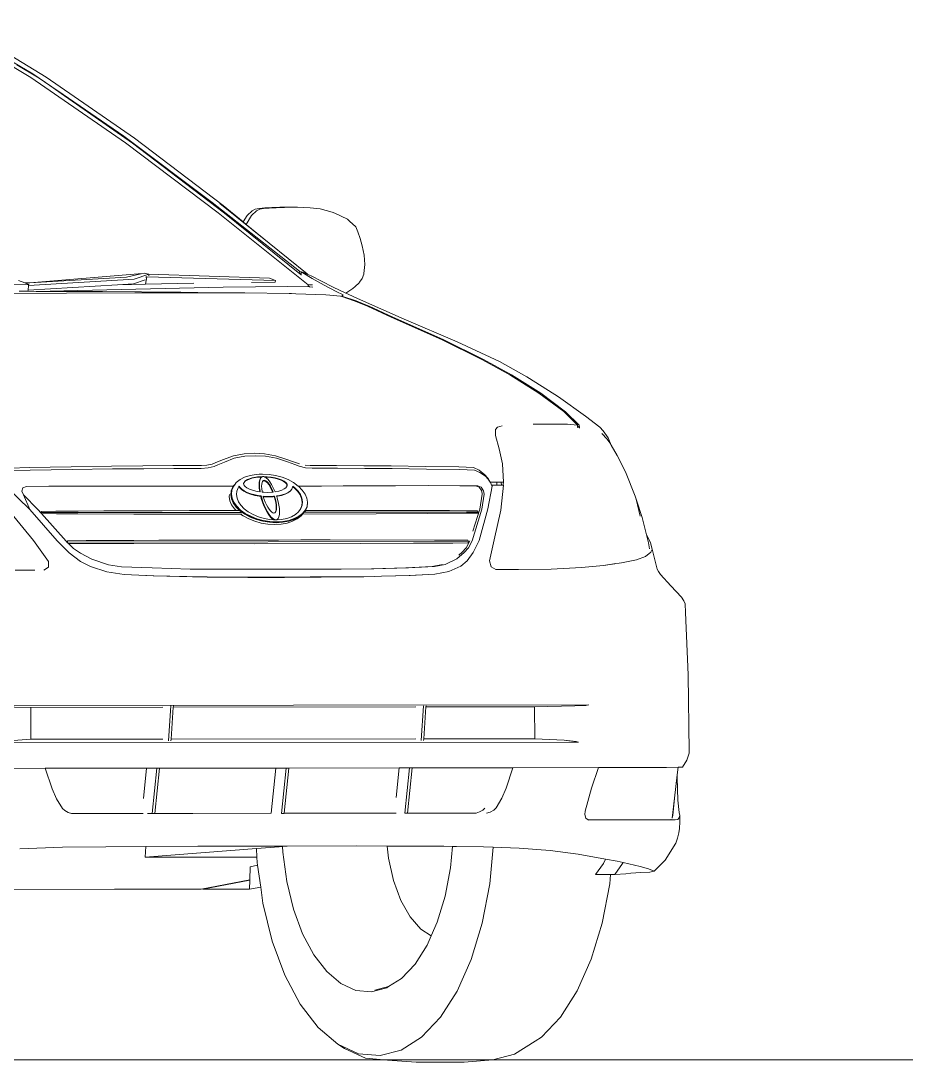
# Model space of a CAD drawing. Header units: inches. Extents: x 1944 to 3775, y -462 to 1299.
# Drawn here: x 3206.5 to 3254.2, y 1211.9 to 1268 of the extents above; entities that cross this region are included whole.
import ezdxf

# ---------------------------------------------------------------- set-up
doc = ezdxf.new("R2010")
doc.units = ezdxf.units.IN
doc.header["$MEASUREMENT"] = 0
doc.layers.add('CAR', color=173, linetype='Continuous', lineweight=13)

# ---------------------------------------------------------------- blocks, each defined once
blk = doc.blocks.new('A$C40BF4DA2')
at = {"layer": 'CAR'}
for p, q in [((75.368, 55.925), (80.466, 52.88)), ((81.294, 52.889), (76.531, 55.78)), ((79.179, 53.894), (80.583, 53.069)), ((80.914, 52.84), (79.713, 53.558)), ((80.466, 52.88), (85.557, 49.367)), ((80.583, 53.069), (81.602, 52.371)), ((81.483, 52.445), (80.914, 52.84)), ((86.043, 49.609), (81.294, 52.889)), ((82.094, 52.02), (81.483, 52.445)), ((81.602, 52.371), (81.923, 52.151)), ((81.923, 52.151), (85.467, 49.722)), ((85.949, 49.337), (82.094, 52.02)), ((85.467, 49.722), (90.237, 46.145)), ((85.557, 49.367), (90.557, 45.588)), ((90.888, 45.566), (85.949, 49.337)), ((90.822, 45.983), (86.043, 49.609)), ((90.237, 46.145), (94.935, 42.449)), ((93.299, 43.956), (90.642, 46.096)), ((91.901, 45.1), (90.822, 45.983)), ((90.557, 45.588), (95.408, 41.724)), ((94.954, 42.313), (90.888, 45.566)), ((92.111, 45.442), (91.901, 45.1)), ((92.357, 45.441), (92.066, 44.965)), ((92.38, 45.703), (92.111, 45.442)), ((92.621, 45.698), (92.357, 45.441)), ((92.546, 45.787), (92.38, 45.703)), ((92.757, 45.823), (92.546, 45.787)), ((92.798, 45.786), (92.621, 45.698)), ((93.067, 45.852), (92.757, 45.823)), ((93, 45.827), (92.798, 45.786)), ((93.305, 45.848), (93, 45.827)), ((93.448, 45.869), (93.067, 45.852)), ((93.686, 45.868), (93.305, 45.848)), ((93.879, 45.898), (93.448, 45.869)), ((94.118, 45.882), (93.686, 45.868)), ((94.584, 45.891), (93.879, 45.898)), ((94.832, 45.889), (94.118, 45.882)), ((94.588, 45.891), (94.584, 45.891)), ((94.832, 45.889), (94.588, 45.891)), ((95.51, 45.866), (94.832, 45.889)), ((96.053, 45.803), (95.51, 45.866)), ((96.692, 45.625), (96.053, 45.803)), ((96.83, 45.566), (96.692, 45.625)), ((97.518, 45.247), (96.83, 45.566)), ((92.066, 44.965), (91.901, 45.1)), ((93.299, 43.956), (92.066, 44.965)), ((97.573, 45.2), (97.518, 45.247)), ((97.631, 45.145), (97.518, 45.247)), ((97.631, 45.145), (97.573, 45.2)), ((97.966, 44.842), (97.631, 45.145)), ((98.08, 44.566), (97.966, 44.842)), ((98.2, 44.217), (98.08, 44.566)), ((95.351, 42.302), (93.299, 43.956)), ((98.312, 43.814), (98.2, 44.217)), ((98.409, 43.316), (98.312, 43.814)), ((98.448, 42.811), (98.409, 43.316)), ((98.406, 42.328), (98.448, 42.811)), ((86.243, 42.311), (80.406, 41.831)), ((80.406, 41.831), (85.627, 42.131)), ((85.627, 42.131), (86.312, 42.286)), ((86.829, 42.289), (86.029, 42.027)), ((86.312, 42.286), (86.243, 42.311)), ((86.399, 42.305), (86.243, 42.311)), ((86.312, 42.286), (86.399, 42.305)), ((86.399, 42.305), (86.565, 42.343)), ((86.565, 42.343), (86.82, 42.291)), ((86.644, 42.136), (86.711, 42.141)), ((86.711, 42.141), (86.645, 41.756)), ((86.711, 42.141), (86.676, 42.154)), ((86.711, 42.141), (93.642, 41.946)), ((86.829, 42.289), (86.812, 42.191)), ((93.313, 42.065), (86.82, 42.291)), ((86.82, 42.291), (86.829, 42.289)), ((93.642, 41.946), (93.313, 42.065)), ((94.935, 42.449), (95.028, 42.416)), ((94.935, 42.449), (94.954, 42.313)), ((94.954, 42.313), (94.955, 42.308)), ((95.028, 42.254), (94.962, 42.307)), ((95.028, 42.42), (95.609, 42.058)), ((95.097, 42.392), (95.028, 42.42)), ((95.028, 42.42), (95.028, 42.416)), ((95.028, 42.416), (95.028, 42.254)), ((95.028, 42.254), (95.028, 42.231)), ((95.097, 42.392), (95.351, 42.302)), ((95.385, 42.27), (95.097, 42.392)), ((95.351, 42.302), (95.385, 42.27)), ((95.561, 42.196), (95.385, 42.27)), ((95.561, 42.196), (96.123, 41.905)), ((95.609, 42.058), (96.258, 41.694)), ((98.161, 41.854), (98.311, 42.058)), ((98.311, 42.058), (98.394, 42.285)), ((98.406, 42.328), (98.394, 42.285)), ((80.356, 41.73), (71.992, 41.656)), ((79.808, 41.955), (80.146, 41.816)), ((80.146, 41.816), (80.406, 41.831)), ((80.146, 41.816), (80.356, 41.73)), ((80.314, 41.423), (85.141, 41.724)), ((80.349, 41.673), (80.314, 41.423)), ((86.029, 42.027), (80.349, 41.673)), ((80.356, 41.73), (80.349, 41.673)), ((83.005, 41.406), (90.815, 41.586)), ((85.141, 41.724), (85.988, 41.776)), ((85.141, 41.724), (86.645, 41.756)), ((85.988, 41.776), (86.62, 41.983)), ((86.645, 41.756), (89.244, 41.796)), ((92.564, 41.612), (90.815, 41.586)), ((92.357, 41.844), (93.626, 41.864)), ((94.285, 41.621), (92.564, 41.612)), ((93.642, 41.946), (93.626, 41.864)), ((95.477, 41.604), (94.285, 41.621)), ((95.408, 41.724), (95.641, 41.71)), ((95.408, 41.627), (95.408, 41.724)), ((95.477, 41.604), (95.408, 41.659)), ((95.649, 41.591), (95.477, 41.604)), ((96.123, 41.905), (96.746, 41.584)), ((96.258, 41.694), (96.909, 41.361)), ((96.746, 41.584), (97.426, 41.267)), ((97.426, 41.267), (97.812, 41.525)), ((97.812, 41.525), (97.935, 41.632)), ((97.935, 41.632), (98.141, 41.829)), ((98.141, 41.829), (98.161, 41.854)), ((76.527, 41.248), (86.071, 41.281)), ((79.836, 41.368), (80.306, 41.366)), ((80.314, 41.423), (80.306, 41.366)), ((80.306, 41.366), (80.751, 41.365)), ((83.005, 41.406), (80.751, 41.365)), ((80.751, 41.365), (84.33, 41.352)), ((84.33, 41.352), (88.547, 41.315)), ((89.18, 41.286), (86.071, 41.281)), ((88.547, 41.315), (90.384, 41.282)), ((90.384, 41.282), (89.18, 41.286)), ((91.983, 41.276), (90.384, 41.282)), ((91.983, 41.276), (94.38, 41.244)), ((94.503, 41.241), (94.38, 41.244)), ((94.745, 41.235), (94.503, 41.241)), ((94.745, 41.235), (96.347, 41.177)), ((96.571, 41.158), (96.347, 41.177)), ((97.141, 41.11), (96.571, 41.158)), ((96.909, 41.361), (97.282, 41.172)), ((97.222, 41.082), (97.141, 41.11)), ((97.282, 41.172), (97.222, 41.11)), ((97.222, 41.11), (97.978, 40.858)), ((97.222, 41.11), (97.222, 41.082)), ((97.881, 40.858), (97.222, 41.082)), ((97.426, 41.267), (97.548, 41.21)), ((97.548, 41.21), (98.064, 40.971)), ((98.064, 40.971), (100.577, 39.859)), ((98.231, 40.714), (97.881, 40.858)), ((97.978, 40.858), (98.329, 40.714)), ((98.593, 40.558), (98.231, 40.714)), ((98.329, 40.714), (98.69, 40.559)), ((99.862, 39.978), (98.593, 40.558)), ((98.69, 40.559), (99.952, 39.978)), ((102.574, 38.765), (99.862, 39.978)), ((99.952, 39.978), (102.667, 38.765)), ((100.577, 39.859), (103.43, 38.639)), ((104.748, 37.7), (102.574, 38.765)), ((102.667, 38.765), (104.846, 37.701)), ((103.43, 38.639), (105.706, 37.584)), ((106.253, 36.863), (104.748, 37.7)), ((104.846, 37.701), (106.35, 36.864)), ((105.706, 37.584), (107.168, 36.767)), ((107.821, 35.89), (106.253, 36.863)), ((106.35, 36.864), (107.922, 35.891)), ((107.168, 36.767), (108.682, 35.819)), ((109.163, 34.89), (107.821, 35.89)), ((107.922, 35.891), (109.26, 34.871)), ((108.886, 35.685), (108.682, 35.819)), ((110.337, 34.649), (108.886, 35.685)), ((109.904, 34.155), (109.163, 34.89)), ((109.26, 34.871), (110.002, 34.155)), ((107.513, 34.212), (109.369, 34.217)), ((109.369, 34.217), (109.904, 34.155)), ((111.109, 34.055), (110.337, 34.649)), ((105.483, 33.929), (105.588, 34.052)), ((105.486, 33.818), (105.483, 33.929)), ((105.49, 33.61), (105.486, 33.818)), ((105.588, 34.052), (105.844, 34.128)), ((109.913, 34.073), (109.904, 34.155)), ((109.952, 34.068), (109.913, 34.073)), ((109.919, 34.009), (109.913, 34.073)), ((109.965, 34.052), (109.97, 34.066)), ((109.97, 34.066), (110.002, 34.155)), ((110.008, 34.062), (109.97, 34.066)), ((110.002, 34.155), (110.008, 34.062)), ((110.008, 34.062), (110.012, 33.994)), ((111.109, 34.055), (111.281, 33.857)), ((111.223, 33.718), (111.496, 33.403)), ((111.281, 33.857), (111.55, 33.488)), ((105.688, 32.881), (105.49, 33.61)), ((111.638, 33.209), (111.496, 33.403)), ((111.55, 33.488), (111.715, 33.078)), ((111.715, 33.078), (111.638, 33.209)), ((112.039, 32.525), (111.715, 33.078)), ((91.381, 32.511), (91.952, 32.621)), ((92.506, 32.654), (91.952, 32.621)), ((92.546, 32.516), (91.994, 32.485)), ((92.506, 32.654), (93.055, 32.622)), ((93.097, 32.486), (92.546, 32.516)), ((93.055, 32.622), (93.641, 32.514)), ((93.641, 32.514), (94.253, 32.31)), ((105.858, 32.086), (105.688, 32.881)), ((112.039, 32.525), (112.487, 31.644)), ((82.64, 31.915), (84.81, 31.953)), ((84.81, 31.953), (86.503, 31.966)), ((86.503, 31.966), (88.114, 31.987)), ((89.651, 31.989), (88.114, 31.987)), ((89.651, 31.989), (89.939, 32.007)), ((89.939, 32.007), (90.226, 32.066)), ((90.226, 32.066), (90.515, 32.19)), ((90.543, 32.032), (90.33, 31.945)), ((90.515, 32.19), (90.835, 32.306)), ((90.89, 32.177), (90.543, 32.032)), ((90.835, 32.306), (91.381, 32.511)), ((91.419, 32.382), (90.89, 32.177)), ((91.994, 32.485), (91.419, 32.382)), ((93.691, 32.385), (93.097, 32.486)), ((94.285, 32.181), (93.691, 32.385)), ((94.253, 32.31), (94.611, 32.194)), ((94.675, 32.037), (94.285, 32.181)), ((94.611, 32.194), (94.939, 32.072)), ((94.916, 31.951), (94.675, 32.037)), ((95.249, 31.871), (94.916, 31.951)), ((95.245, 32.013), (95.501, 31.996)), ((95.501, 31.996), (96.932, 31.998)), ((96.932, 31.998), (98.4, 31.98)), ((98.4, 31.98), (99.879, 31.971)), ((99.879, 31.971), (101.716, 31.938)), ((105.912, 31.1), (105.858, 32.086)), ((79.354, 31.851), (80.384, 31.886)), ((80.432, 31.747), (79.4, 31.716)), ((80.384, 31.886), (82.64, 31.915)), ((82.689, 31.772), (80.432, 31.747)), ((84.861, 31.804), (82.689, 31.772)), ((86.555, 31.816), (84.861, 31.804)), ((88.167, 31.834), (86.555, 31.816)), ((89.631, 31.836), (88.167, 31.834)), ((90.02, 31.865), (89.631, 31.836)), ((90.33, 31.945), (90.02, 31.865)), ((92.271, 31.451), (91.98, 31.357)), ((92.593, 31.509), (92.271, 31.451)), ((92.765, 31.519), (92.593, 31.509)), ((92.943, 31.394), (92.672, 31.377)), ((92.765, 31.519), (92.937, 31.529)), ((92.943, 31.394), (92.907, 31.377)), ((92.937, 31.529), (93.293, 31.51)), ((92.943, 31.394), (92.976, 31.396)), ((93.009, 31.395), (92.976, 31.396)), ((93.009, 31.395), (93.057, 31.378)), ((93.009, 31.395), (93.196, 31.389)), ((93.649, 31.453), (93.293, 31.51)), ((93.995, 31.36), (93.649, 31.453)), ((95.621, 31.843), (95.249, 31.871)), ((96.985, 31.845), (95.621, 31.843)), ((98.452, 31.83), (96.985, 31.845)), ((99.93, 31.822), (98.452, 31.83)), ((101.766, 31.795), (99.93, 31.822)), ((101.716, 31.938), (103.515, 31.914)), ((103.563, 31.774), (101.766, 31.795)), ((103.515, 31.914), (104.304, 31.881)), ((104.351, 31.746), (103.563, 31.774)), ((104.304, 31.881), (104.605, 31.734)), ((104.644, 31.619), (104.351, 31.746)), ((104.605, 31.734), (104.92, 31.496)), ((104.948, 31.414), (104.644, 31.619)), ((104.92, 31.496), (105.082, 31.308)), ((105.101, 31.253), (104.948, 31.414)), ((112.487, 31.644), (113.015, 30.342)), ((80.415, 29.623), (79.095, 30.898)), ((79.158, 30.845), (80.415, 29.623)), ((80.028, 30.791), (80.229, 30.86)), ((80.229, 30.86), (81.435, 30.877)), ((83.46, 30.883), (81.435, 30.877)), ((85.496, 30.883), (83.46, 30.883)), ((85.496, 30.883), (90.018, 30.874)), ((90.018, 30.874), (90.479, 30.875)), ((90.479, 30.875), (90.983, 30.877)), ((90.983, 30.877), (91.085, 30.877)), ((91.085, 30.877), (91.356, 30.88)), ((91.262, 30.634), (91.353, 30.838)), ((91.367, 30.844), (91.278, 30.643)), ((91.387, 30.866), (91.297, 30.664)), ((91.416, 30.915), (91.353, 30.838)), ((91.356, 30.88), (91.36, 30.883)), ((91.381, 30.88), (91.356, 30.88)), ((91.36, 30.883), (91.454, 30.971)), ((91.383, 30.883), (91.36, 30.883)), ((91.416, 30.915), (91.367, 30.844)), ((91.383, 30.883), (91.381, 30.88)), ((91.383, 30.881), (91.381, 30.88)), ((91.416, 30.923), (91.383, 30.883)), ((91.463, 30.98), (91.387, 30.866)), ((91.416, 30.923), (91.441, 30.951)), ((91.441, 30.951), (91.416, 30.915)), ((91.454, 30.971), (91.441, 30.951)), ((91.454, 30.971), (91.463, 30.98)), ((91.463, 30.98), (91.523, 31.067)), ((91.523, 31.067), (91.527, 31.072)), ((91.73, 31.23), (91.527, 31.072)), ((91.627, 30.793), (91.67, 30.853)), ((91.67, 30.853), (91.688, 30.877)), ((91.67, 30.853), (91.722, 30.792)), ((91.688, 30.877), (91.741, 30.814)), ((91.98, 31.357), (91.73, 31.23)), ((91.946, 31.077), (91.926, 31.018)), ((91.926, 31.018), (91.93, 30.968)), ((91.93, 30.968), (91.955, 30.918)), ((91.984, 31.125), (91.946, 31.077)), ((91.955, 30.918), (92.01, 30.859)), ((91.984, 31.125), (92.116, 31.209)), ((91.999, 31.144), (91.984, 31.125)), ((91.999, 31.144), (92.135, 31.231)), ((92.01, 30.859), (92.103, 30.792)), ((92.369, 31.3), (92.116, 31.209)), ((92.389, 31.321), (92.135, 31.231)), ((92.653, 31.355), (92.369, 31.3)), ((92.672, 31.377), (92.389, 31.321)), ((92.901, 31.371), (92.653, 31.355)), ((92.757, 30.941), (92.766, 31.089)), ((92.766, 30.773), (92.757, 30.941)), ((92.766, 31.089), (92.791, 31.21)), ((92.777, 30.963), (92.785, 31.111)), ((92.785, 30.794), (92.777, 30.963)), ((92.785, 31.111), (92.81, 31.232)), ((92.791, 31.21), (92.832, 31.3)), ((92.81, 31.232), (92.851, 31.322)), ((92.832, 31.3), (92.851, 31.322)), ((92.851, 31.322), (92.901, 31.371)), ((92.9, 30.982), (92.894, 30.869)), ((92.894, 30.869), (92.9, 30.74)), ((92.919, 31.073), (92.9, 30.982)), ((92.901, 31.371), (92.907, 31.377)), ((92.947, 31.135), (92.919, 31.073)), ((92.97, 31.157), (92.947, 31.135)), ((92.95, 31.14), (92.947, 31.135)), ((92.99, 31.179), (92.95, 31.14)), ((93.017, 31.17), (92.97, 31.157)), ((93.036, 31.192), (92.99, 31.179)), ((93.071, 31.157), (93.017, 31.17)), ((93.09, 31.179), (93.036, 31.192)), ((93.057, 31.378), (93.068, 31.371)), ((93.068, 31.371), (93.177, 31.367)), ((93.068, 31.371), (93.145, 31.322)), ((93.134, 31.118), (93.071, 31.157)), ((93.153, 31.14), (93.09, 31.179)), ((93.203, 31.052), (93.134, 31.118)), ((93.145, 31.322), (93.239, 31.232)), ((93.223, 31.073), (93.153, 31.14)), ((93.394, 31.343), (93.177, 31.367)), ((93.413, 31.365), (93.196, 31.389)), ((93.276, 30.96), (93.203, 31.052)), ((93.295, 30.982), (93.223, 31.073)), ((93.239, 31.232), (93.335, 31.111)), ((93.348, 30.848), (93.276, 30.96)), ((93.367, 30.87), (93.295, 30.982)), ((93.335, 31.111), (93.43, 30.963)), ((93.417, 30.719), (93.348, 30.848)), ((93.437, 30.741), (93.367, 30.87)), ((93.601, 31.305), (93.394, 31.343)), ((93.62, 31.326), (93.413, 31.365)), ((93.43, 30.963), (93.521, 30.795)), ((93.601, 31.305), (93.789, 31.253)), ((93.62, 31.326), (93.808, 31.275)), ((93.789, 31.253), (93.951, 31.192)), ((93.808, 31.275), (93.97, 31.214)), ((93.951, 31.192), (94.081, 31.125)), ((93.97, 31.214), (94.1, 31.147)), ((94.32, 31.233), (93.995, 31.36)), ((94.081, 31.125), (94.174, 31.058)), ((94.1, 31.147), (94.193, 31.08)), ((94.174, 31.058), (94.229, 30.999)), ((94.193, 31.08), (94.248, 31.021)), ((94.199, 30.791), (94.238, 30.84)), ((94.204, 30.794), (94.257, 30.861)), ((94.254, 30.949), (94.229, 30.999)), ((94.238, 30.84), (94.258, 30.899)), ((94.273, 30.971), (94.248, 31.021)), ((94.258, 30.899), (94.254, 30.949)), ((94.257, 30.861), (94.277, 30.921)), ((94.277, 30.921), (94.273, 30.971)), ((94.614, 31.076), (94.32, 31.233)), ((94.561, 30.85), (94.552, 30.817)), ((94.568, 30.881), (94.561, 30.85)), ((94.561, 30.85), (94.659, 30.775)), ((94.568, 30.881), (94.679, 30.797)), ((94.859, 30.883), (94.614, 31.076)), ((94.859, 30.883), (94.915, 30.884)), ((94.876, 30.87), (94.859, 30.883)), ((95.083, 30.669), (94.876, 30.87)), ((95.05, 30.882), (94.915, 30.884)), ((95.05, 30.882), (95.109, 30.882)), ((95.109, 30.882), (95.152, 30.882)), ((95.152, 30.882), (95.701, 30.881)), ((95.701, 30.881), (96.019, 30.882)), ((96.121, 30.882), (96.019, 30.882)), ((97.287, 30.888), (96.121, 30.882)), ((100.104, 30.901), (97.287, 30.888)), ((101.86, 30.905), (100.104, 30.901)), ((103.563, 30.904), (101.86, 30.905)), ((103.563, 30.904), (103.581, 30.903)), ((104.431, 30.889), (103.581, 30.903)), ((103.581, 30.903), (103.664, 30.903)), ((103.664, 30.903), (104.532, 30.889)), ((104.564, 30.838), (104.431, 30.889)), ((104.532, 30.889), (104.712, 30.821)), ((104.564, 30.838), (104.566, 30.838)), ((105.069, 29.652), (105.303, 30.876)), ((105.082, 31.308), (105.206, 31.101)), ((105.204, 31.093), (105.101, 31.253)), ((105.204, 31.093), (105.206, 31.101)), ((105.215, 31.075), (105.204, 31.093)), ((105.206, 31.101), (105.29, 31.098)), ((105.294, 30.897), (105.215, 31.075)), ((105.56, 31.099), (105.29, 31.098)), ((105.3, 30.929), (105.294, 30.897)), ((105.303, 30.876), (105.294, 30.897)), ((105.569, 30.93), (105.3, 30.929)), ((105.569, 30.93), (105.56, 31.099)), ((105.56, 31.099), (105.798, 31.099)), ((105.808, 30.931), (105.569, 30.93)), ((105.773, 29.578), (105.922, 30.931)), ((105.798, 31.099), (105.891, 31.1)), ((105.798, 31.099), (105.808, 30.931)), ((105.922, 30.931), (105.808, 30.931)), ((105.891, 31.1), (105.912, 31.1)), ((105.912, 31.1), (105.898, 30.969)), ((79.983, 30.606), (80.028, 30.791)), ((80.07, 30.41), (79.983, 30.606)), ((80.846, 29.617), (80.07, 30.41)), ((80.415, 29.623), (80.07, 30.41)), ((91.162, 30.428), (91.148, 30.32)), ((91.148, 30.32), (91.182, 30.097)), ((91.262, 30.634), (91.234, 30.418)), ((91.234, 30.418), (91.269, 30.195)), ((91.25, 30.428), (91.278, 30.643)), ((91.284, 30.207), (91.25, 30.428)), ((91.269, 30.45), (91.297, 30.664)), ((91.303, 30.229), (91.269, 30.45)), ((91.557, 30.611), (91.539, 30.421)), ((91.571, 30.229), (91.539, 30.421)), ((91.627, 30.793), (91.557, 30.611)), ((91.811, 30.696), (91.722, 30.792)), ((91.83, 30.717), (91.741, 30.814)), ((91.938, 30.603), (91.811, 30.696)), ((91.957, 30.625), (91.83, 30.717)), ((92.103, 30.518), (91.938, 30.603)), ((92.122, 30.54), (91.957, 30.625)), ((92.103, 30.792), (92.233, 30.725)), ((92.299, 30.443), (92.103, 30.518)), ((92.319, 30.465), (92.122, 30.54)), ((92.233, 30.725), (92.395, 30.664)), ((92.522, 30.382), (92.299, 30.443)), ((92.542, 30.404), (92.319, 30.465)), ((92.395, 30.664), (92.583, 30.612)), ((92.764, 30.337), (92.522, 30.382)), ((92.783, 30.358), (92.542, 30.404)), ((92.583, 30.612), (92.792, 30.575)), ((92.846, 30.327), (92.764, 30.337)), ((92.789, 30.59), (92.766, 30.773)), ((92.865, 30.349), (92.783, 30.358)), ((92.808, 30.612), (92.785, 30.794)), ((92.792, 30.575), (92.789, 30.59)), ((92.792, 30.575), (92.817, 30.571)), ((92.817, 30.571), (92.808, 30.612)), ((92.846, 30.327), (92.865, 30.349)), ((92.877, 30.209), (92.846, 30.327)), ((92.897, 30.231), (92.865, 30.349)), ((92.9, 30.74), (92.918, 30.601)), ((92.918, 30.601), (92.927, 30.559)), ((92.927, 30.559), (93.007, 30.55)), ((93.036, 30.33), (92.979, 30.337)), ((92.979, 30.337), (92.986, 30.312)), ((93.017, 30.309), (92.986, 30.312)), ((92.986, 30.312), (93.034, 30.161)), ((93.007, 30.55), (93.227, 30.542)), ((93.272, 30.3), (93.017, 30.309)), ((93.291, 30.321), (93.036, 30.33)), ((93.227, 30.542), (93.442, 30.551)), ((93.522, 30.309), (93.272, 30.3)), ((93.541, 30.331), (93.291, 30.321)), ((93.481, 30.58), (93.417, 30.719)), ((93.5, 30.602), (93.437, 30.741)), ((93.442, 30.551), (93.49, 30.557)), ((93.49, 30.557), (93.481, 30.58)), ((93.49, 30.557), (93.517, 30.56)), ((93.517, 30.56), (93.5, 30.602)), ((93.521, 30.795), (93.604, 30.613)), ((93.576, 30.317), (93.522, 30.309)), ((93.595, 30.339), (93.541, 30.331)), ((93.576, 30.317), (93.595, 30.339)), ((93.576, 30.317), (93.624, 30.14)), ((93.595, 30.339), (93.643, 30.162)), ((93.604, 30.613), (93.62, 30.572)), ((93.62, 30.572), (93.829, 30.614)), ((93.778, 30.359), (93.701, 30.35)), ((93.701, 30.35), (93.707, 30.332)), ((93.758, 30.338), (93.707, 30.332)), ((93.707, 30.332), (93.739, 30.232)), ((93.973, 30.384), (93.758, 30.338)), ((93.992, 30.405), (93.778, 30.359)), ((93.829, 30.614), (93.986, 30.666)), ((94.16, 30.445), (93.973, 30.384)), ((93.986, 30.666), (94.113, 30.727)), ((94.179, 30.467), (93.992, 30.405)), ((94.113, 30.727), (94.199, 30.791)), ((94.313, 30.521), (94.16, 30.445)), ((94.332, 30.542), (94.179, 30.467)), ((94.199, 30.791), (94.204, 30.794)), ((94.427, 30.606), (94.313, 30.521)), ((94.447, 30.628), (94.332, 30.542)), ((94.427, 30.606), (94.447, 30.628)), ((94.52, 30.721), (94.447, 30.628)), ((94.552, 30.817), (94.52, 30.721)), ((94.836, 30.593), (94.659, 30.775)), ((94.855, 30.615), (94.679, 30.797)), ((94.965, 30.404), (94.836, 30.593)), ((94.984, 30.425), (94.855, 30.615)), ((95.046, 30.212), (94.965, 30.404)), ((95.065, 30.233), (94.984, 30.425)), ((95.237, 30.455), (95.083, 30.669)), ((95.332, 30.234), (95.237, 30.455)), ((104.738, 30.636), (104.609, 30.821)), ((104.637, 29.646), (104.777, 30.44)), ((104.712, 30.821), (104.841, 30.635)), ((104.767, 30.491), (104.738, 30.636)), ((104.882, 30.44), (104.748, 29.645)), ((104.769, 30.481), (104.767, 30.491)), ((104.777, 30.44), (104.769, 30.481)), ((104.841, 30.635), (104.882, 30.44)), ((113.055, 30.183), (113.015, 30.342)), ((91.182, 30.097), (91.278, 29.874)), ((91.269, 30.195), (91.365, 29.972)), ((91.434, 29.658), (91.278, 29.874)), ((91.38, 29.986), (91.284, 30.207)), ((91.399, 30.008), (91.303, 30.229)), ((91.52, 29.756), (91.365, 29.972)), ((91.38, 29.986), (91.533, 29.772)), ((91.399, 30.008), (91.552, 29.794)), ((91.729, 29.553), (91.52, 29.756)), ((91.533, 29.772), (91.741, 29.571)), ((91.552, 29.794), (91.76, 29.593)), ((91.651, 30.037), (91.571, 30.229)), ((91.651, 30.037), (91.78, 29.848)), ((91.78, 29.848), (91.957, 29.666)), ((92.939, 30.017), (92.877, 30.209)), ((92.959, 30.039), (92.897, 30.231)), ((93.013, 29.828), (92.939, 30.017)), ((93.032, 29.849), (92.959, 30.039)), ((93.096, 29.646), (93.013, 29.828)), ((93.115, 29.667), (93.032, 29.849)), ((93.034, 30.161), (93.09, 30.016)), ((93.09, 30.016), (93.154, 29.876)), ((93.154, 29.876), (93.223, 29.748)), ((93.223, 29.748), (93.295, 29.635)), ((93.653, 29.995), (93.624, 30.14)), ((93.672, 30.017), (93.643, 30.162)), ((93.671, 29.855), (93.653, 29.995)), ((93.677, 29.727), (93.671, 29.855)), ((93.671, 29.614), (93.677, 29.727)), ((93.69, 29.877), (93.672, 30.017)), ((93.696, 29.748), (93.69, 29.877)), ((93.69, 29.636), (93.696, 29.748)), ((93.739, 30.232), (93.79, 30.04)), ((93.79, 30.04), (93.827, 29.85)), ((93.827, 29.85), (93.851, 29.668)), ((94.99, 29.648), (95.06, 29.83)), ((95.009, 29.67), (95.079, 29.852)), ((95.078, 30.02), (95.046, 30.212)), ((95.06, 29.83), (95.078, 30.02)), ((95.097, 30.041), (95.065, 30.233)), ((95.079, 29.852), (95.097, 30.041)), ((95.249, 29.597), (95.338, 29.798)), ((95.342, 29.76), (95.259, 29.574)), ((95.332, 30.234), (95.367, 30.013)), ((95.338, 29.798), (95.366, 30.006)), ((95.342, 29.76), (95.37, 29.976)), ((95.366, 30.006), (95.367, 30.013)), ((95.366, 30.006), (95.37, 29.976)), ((113.055, 30.183), (113.381, 29.193)), ((113.055, 30.183), (113.279, 29.269)), ((79.298, 29.546), (80.616, 27.955)), ((81.88, 27.935), (80.415, 29.623)), ((81.017, 29.424), (80.846, 29.617)), ((81.818, 29.529), (81.014, 29.521)), ((81.014, 29.521), (81.022, 29.459)), ((81.022, 29.459), (81.017, 29.424)), ((81.04, 29.399), (81.017, 29.424)), ((81.022, 29.459), (81.854, 29.458)), ((82.363, 27.912), (81.04, 29.399)), ((81.841, 29.391), (81.04, 29.399)), ((81.818, 29.529), (81.841, 29.529)), ((81.841, 29.529), (82.926, 29.537)), ((81.841, 29.391), (82.994, 29.385)), ((81.854, 29.458), (91.819, 29.469)), ((82.926, 29.537), (83.007, 29.537)), ((86.011, 29.376), (82.994, 29.385)), ((84.392, 29.545), (83.007, 29.537)), ((84.392, 29.545), (84.426, 29.545)), ((85.969, 29.552), (84.426, 29.545)), ((85.969, 29.552), (86.011, 29.552)), ((86.011, 29.552), (86.043, 29.553)), ((86.011, 29.376), (91.759, 29.372)), ((87.48, 29.558), (86.043, 29.553)), ((87.533, 29.558), (87.48, 29.558)), ((87.533, 29.558), (89.007, 29.563)), ((89.064, 29.563), (89.007, 29.563)), ((89.064, 29.563), (90.482, 29.567)), ((90.542, 29.567), (90.482, 29.567)), ((90.542, 29.567), (91.524, 29.57)), ((91.524, 29.57), (91.434, 29.658)), ((91.524, 29.57), (91.668, 29.57)), ((91.729, 29.553), (91.987, 29.37)), ((91.741, 29.571), (91.995, 29.39)), ((91.759, 29.372), (91.9, 29.272)), ((91.759, 29.372), (91.824, 29.372)), ((91.76, 29.593), (92.014, 29.411)), ((92.197, 29.114), (91.9, 29.272)), ((91.957, 29.666), (92.177, 29.498)), ((92.284, 29.211), (91.987, 29.37)), ((91.995, 29.39), (92.29, 29.233)), ((92.014, 29.411), (92.309, 29.255)), ((92.177, 29.498), (92.435, 29.35)), ((92.612, 29.083), (92.284, 29.211)), ((92.29, 29.233), (92.614, 29.106)), ((92.309, 29.255), (92.634, 29.128)), ((92.435, 29.35), (92.722, 29.229)), ((92.722, 29.229), (93.028, 29.14)), ((93.186, 29.477), (93.096, 29.646)), ((93.206, 29.499), (93.115, 29.667)), ((93.281, 29.33), (93.186, 29.477)), ((93.301, 29.351), (93.206, 29.499)), ((93.378, 29.208), (93.281, 29.33)), ((93.295, 29.635), (93.368, 29.544)), ((93.397, 29.23), (93.301, 29.351)), ((93.368, 29.544), (93.437, 29.478)), ((93.471, 29.118), (93.378, 29.208)), ((93.491, 29.14), (93.397, 29.23)), ((93.437, 29.478), (93.5, 29.438)), ((93.5, 29.438), (93.554, 29.426)), ((93.554, 29.426), (93.601, 29.438)), ((93.601, 29.438), (93.624, 29.461)), ((93.624, 29.461), (93.652, 29.523)), ((93.624, 29.461), (93.64, 29.478)), ((93.64, 29.478), (93.671, 29.544)), ((93.652, 29.523), (93.671, 29.614)), ((93.671, 29.544), (93.69, 29.636)), ((93.826, 29.231), (93.785, 29.141)), ((93.851, 29.352), (93.826, 29.231)), ((93.851, 29.668), (93.859, 29.5)), ((93.859, 29.5), (93.851, 29.352)), ((94.247, 29.141), (94.501, 29.231)), ((94.501, 29.231), (94.716, 29.353)), ((94.629, 29.109), (94.879, 29.236)), ((94.898, 29.215), (94.645, 29.086)), ((94.648, 29.13), (94.899, 29.258)), ((94.716, 29.353), (94.878, 29.493)), ((94.811, 29.117), (95.016, 29.275)), ((94.878, 29.493), (94.99, 29.648)), ((94.878, 29.493), (94.887, 29.501)), ((95.082, 29.393), (94.879, 29.236)), ((94.887, 29.501), (95.009, 29.67)), ((95.102, 29.373), (94.898, 29.215)), ((95.101, 29.415), (94.899, 29.258)), ((95.016, 29.275), (95.102, 29.373)), ((95.082, 29.393), (95.101, 29.415)), ((95.101, 29.415), (95.249, 29.597)), ((95.102, 29.373), (95.104, 29.376)), ((95.104, 29.376), (95.183, 29.473)), ((99.068, 29.387), (95.104, 29.376)), ((95.183, 29.473), (95.252, 29.557)), ((103.961, 29.485), (95.183, 29.473)), ((95.259, 29.574), (95.252, 29.557)), ((96.257, 29.574), (95.259, 29.574)), ((96.257, 29.574), (101.828, 29.566)), ((101.828, 29.4), (99.068, 29.387)), ((101.828, 29.566), (102.936, 29.561)), ((101.828, 29.4), (103.924, 29.417)), ((102.936, 29.561), (102.961, 29.561)), ((102.961, 29.561), (103.006, 29.561)), ((103.924, 29.556), (103.006, 29.561)), ((103.924, 29.556), (104.511, 29.549)), ((103.924, 29.417), (104.511, 29.428)), ((103.961, 29.485), (104.549, 29.487)), ((104.748, 29.645), (104.23, 27.939)), ((104.265, 28.452), (104.636, 29.645)), ((104.549, 29.487), (104.511, 29.549)), ((104.511, 29.428), (104.549, 29.487)), ((105.069, 29.652), (104.601, 27.962)), ((104.636, 29.645), (104.637, 29.646)), ((105.418, 27.985), (105.773, 29.578)), ((113.612, 28.266), (113.381, 29.193)), ((92.197, 29.114), (92.525, 28.985)), ((92.525, 28.985), (92.874, 28.891)), ((92.961, 28.989), (92.612, 29.083)), ((92.614, 29.106), (92.96, 29.013)), ((92.634, 29.128), (92.979, 29.034)), ((93.234, 28.834), (92.874, 28.891)), ((92.96, 29.013), (93.316, 28.956)), ((93.32, 28.932), (92.961, 28.989)), ((92.979, 29.034), (93.335, 28.977)), ((93.028, 29.14), (93.344, 29.085)), ((93.234, 28.834), (93.592, 28.815)), ((93.316, 28.956), (93.672, 28.937)), ((93.679, 28.912), (93.32, 28.932)), ((93.335, 28.977), (93.691, 28.959)), ((93.344, 29.085), (93.544, 29.073)), ((93.544, 29.073), (93.471, 29.118)), ((93.579, 29.085), (93.491, 29.14)), ((93.544, 29.073), (93.628, 29.068)), ((93.628, 29.068), (93.579, 29.085)), ((93.94, 28.834), (93.592, 28.815)), ((93.628, 29.068), (93.659, 29.066)), ((93.699, 29.069), (93.659, 29.066)), ((94.016, 28.957), (93.672, 28.937)), ((94.026, 28.932), (93.679, 28.912)), ((94.035, 28.978), (93.691, 28.959)), ((93.729, 29.085), (93.699, 29.069)), ((93.716, 29.07), (93.699, 29.069)), ((93.765, 29.119), (93.716, 29.07)), ((93.964, 29.085), (93.716, 29.07)), ((93.785, 29.141), (93.729, 29.085)), ((93.765, 29.119), (93.785, 29.141)), ((94.265, 28.893), (93.94, 28.834)), ((93.964, 29.085), (94.247, 29.141)), ((94.016, 28.957), (94.338, 29.014)), ((94.352, 28.991), (94.026, 28.932)), ((94.035, 28.978), (94.357, 29.036)), ((94.265, 28.893), (94.559, 28.988)), ((94.629, 29.109), (94.338, 29.014)), ((94.645, 29.086), (94.352, 28.991)), ((94.648, 29.13), (94.357, 29.036)), ((94.811, 29.117), (94.559, 28.988)), ((104.265, 28.45), (104.265, 28.452)), ((113.612, 28.266), (113.832, 27.854)), ((113.722, 27.823), (113.612, 28.266)), ((80.616, 27.955), (81.425, 26.826)), ((82.534, 27.281), (81.88, 27.935)), ((82.443, 27.836), (82.363, 27.912)), ((82.436, 27.939), (83.449, 27.945)), ((82.436, 27.939), (82.448, 27.866)), ((82.448, 27.866), (82.443, 27.836)), ((82.486, 27.796), (82.443, 27.836)), ((104.028, 27.891), (82.448, 27.866)), ((82.486, 27.796), (83.465, 27.791)), ((82.77, 27.526), (82.486, 27.796)), ((83.144, 27.276), (82.77, 27.526)), ((83.449, 27.945), (83.475, 27.945)), ((86.019, 27.783), (83.465, 27.791)), ((83.475, 27.945), (83.628, 27.946)), ((83.628, 27.946), (84.649, 27.952)), ((84.649, 27.952), (84.687, 27.952)), ((84.687, 27.952), (84.71, 27.952)), ((85.973, 27.958), (84.71, 27.952)), ((86.019, 27.958), (85.973, 27.958)), ((86.019, 27.958), (87.363, 27.963)), ((92.496, 27.779), (86.019, 27.783)), ((87.417, 27.963), (87.363, 27.963)), ((87.417, 27.963), (89.147, 27.969)), ((89.209, 27.969), (89.147, 27.969)), ((89.209, 27.969), (90.863, 27.975)), ((90.933, 27.974), (90.863, 27.975)), ((90.933, 27.974), (92.419, 27.978)), ((92.496, 27.978), (92.419, 27.978)), ((92.496, 27.978), (93.722, 27.98)), ((98.21, 27.79), (92.496, 27.779)), ((93.803, 27.98), (93.722, 27.98)), ((93.803, 27.98), (95.007, 27.981)), ((95.007, 27.981), (95.091, 27.981)), ((95.091, 27.981), (96.51, 27.981)), ((96.51, 27.981), (96.594, 27.981)), ((96.594, 27.981), (102.195, 27.973)), ((98.21, 27.79), (101.067, 27.801)), ((101.067, 27.801), (102.195, 27.807)), ((102.195, 27.973), (103.183, 27.969)), ((102.195, 27.807), (103.183, 27.814)), ((103.991, 27.964), (103.183, 27.969)), ((103.183, 27.814), (103.991, 27.822)), ((103.692, 27.325), (103.904, 27.552)), ((104.032, 27.552), (103.808, 27.301)), ((103.904, 27.552), (104.105, 27.939)), ((104.028, 27.891), (103.991, 27.964)), ((103.991, 27.822), (104.028, 27.891)), ((104.23, 27.939), (104.032, 27.552)), ((104.601, 27.962), (104.293, 27.307)), ((105.165, 26.855), (105.418, 27.985)), ((113.785, 27.498), (113.722, 27.823)), ((113.832, 27.854), (113.916, 27.469)), ((114.196, 26.404), (113.832, 27.854)), ((113.916, 27.469), (113.851, 27.329)), ((83.146, 26.83), (82.534, 27.281)), ((83.759, 26.947), (83.144, 27.276)), ((84.648, 26.637), (83.759, 26.947)), ((103.407, 26.97), (102.773, 26.659)), ((103.808, 27.301), (103.407, 26.97)), ((103.518, 27.17), (103.692, 27.325)), ((104.293, 27.307), (103.956, 26.854)), ((113.084, 26.919), (112.28, 26.755)), ((113.56, 27.083), (113.084, 26.919)), ((113.851, 27.329), (113.56, 27.083)), ((80.677, 26.36), (79.614, 26.361)), ((81.425, 26.509), (81.163, 26.357)), ((81.364, 26.508), (81.425, 26.509)), ((81.425, 26.826), (81.425, 26.509)), ((83.676, 26.549), (83.146, 26.83)), ((84.554, 26.262), (83.676, 26.549)), ((85.355, 26.535), (84.648, 26.637)), ((86.992, 26.473), (85.355, 26.535)), ((89.043, 26.419), (86.992, 26.473)), ((89.043, 26.419), (90.758, 26.405)), ((90.758, 26.405), (90.783, 26.405)), ((90.92, 26.404), (90.783, 26.405)), ((90.92, 26.404), (92.457, 26.406)), ((92.457, 26.406), (92.594, 26.405)), ((92.594, 26.405), (93.941, 26.408)), ((93.941, 26.409), (93.939, 26.409)), ((93.941, 26.408), (94.078, 26.407)), ((94.078, 26.407), (95.414, 26.409)), ((95.414, 26.409), (95.551, 26.409)), ((95.551, 26.409), (97.042, 26.412)), ((97.042, 26.412), (98.809, 26.432)), ((97.179, 26.411), (97.042, 26.412)), ((98.945, 26.431), (97.179, 26.411)), ((98.809, 26.432), (100.66, 26.49)), ((100.796, 26.49), (98.945, 26.431)), ((100.66, 26.49), (102.073, 26.556)), ((102.209, 26.555), (100.796, 26.49)), ((102.073, 26.556), (102.638, 26.659)), ((102.773, 26.659), (102.209, 26.555)), ((103.615, 26.572), (102.969, 26.284)), ((103.956, 26.854), (103.615, 26.572)), ((105.26, 26.538), (105.165, 26.855)), ((105.511, 26.387), (105.26, 26.538)), ((106.734, 26.394), (105.511, 26.387)), ((108.48, 26.409), (106.734, 26.394)), ((110.115, 26.494), (108.48, 26.409)), ((111.296, 26.611), (110.115, 26.494)), ((112.28, 26.755), (111.296, 26.611)), ((111.97, 26.717), (111.296, 26.611)), ((114.259, 26.279), (114.196, 26.404)), ((85.489, 26.127), (84.554, 26.262)), ((87.055, 26.055), (85.489, 26.127)), ((85.489, 26.127), (87.095, 26.057)), ((89.77, 25.989), (87.055, 26.055)), ((87.095, 26.057), (89.174, 26.005)), ((89.174, 26.005), (89.964, 25.997)), ((89.957, 25.987), (89.77, 25.989)), ((89.964, 25.997), (89.957, 25.987)), ((92.15, 25.967), (89.957, 25.987)), ((89.964, 25.997), (91.071, 25.986)), ((91.071, 25.986), (92.761, 25.985)), ((94.132, 25.967), (92.15, 25.967)), ((92.761, 25.985), (95.517, 25.989)), ((96.104, 25.972), (94.132, 25.967)), ((95.517, 25.989), (97.166, 25.994)), ((98.402, 25.999), (96.104, 25.972)), ((97.166, 25.994), (98.958, 26.016)), ((98.958, 26.016), (98.402, 25.999)), ((98.958, 26.016), (99.343, 26.028)), ((99.343, 26.027), (98.958, 26.016)), ((99.343, 26.028), (100.838, 26.074)), ((100.886, 26.072), (99.343, 26.027)), ((99.343, 26.027), (99.343, 26.028)), ((100.838, 26.074), (102.223, 26.147)), ((102.223, 26.147), (100.886, 26.072)), ((102.969, 26.284), (102.223, 26.147)), ((114.373, 26.122), (114.259, 26.279)), ((114.937, 25.513), (114.373, 26.122)), ((115.504, 24.895), (114.937, 25.513)), ((115.639, 24.7), (115.504, 24.895)), ((115.694, 24.55), (115.639, 24.7)), ((115.714, 24.072), (115.694, 24.55)), ((115.714, 24.072), (115.872, 20.724)), ((115.913, 16.589), (115.872, 20.724)), ((77.748, 19.067), (110.509, 19.107)), ((101.611, 19.061), (101.481, 17.188)), ((101.749, 19.062), (101.745, 18.995)), ((110.354, 19.074), (109.769, 19.05)), ((110.509, 19.107), (110.354, 19.074)), ((80.475, 18.971), (78.496, 19.012)), ((80.464, 17.251), (80.475, 18.971)), ((80.475, 18.971), (87.582, 18.978)), ((87.873, 17.171), (88.004, 19.045)), ((88.017, 17.258), (88.137, 18.978)), ((88.137, 18.978), (88.142, 19.045)), ((101.192, 18.994), (88.137, 18.978)), ((101.745, 18.995), (101.625, 17.275)), ((107.588, 19.004), (101.745, 18.995)), ((109.769, 19.05), (107.588, 19.004)), ((107.588, 19.004), (107.601, 17.284)), ((78.63, 17.068), (109.96, 17.105)), ((79.293, 17.169), (80.464, 17.251)), ((80.464, 17.251), (87.583, 17.258)), ((88.011, 17.172), (88.017, 17.258)), ((88.017, 17.258), (101.192, 17.274)), ((101.625, 17.275), (101.618, 17.187)), ((107.601, 17.284), (101.625, 17.275)), ((107.601, 17.284), (109.195, 17.205)), ((109.195, 17.205), (109.828, 17.137)), ((109.195, 17.205), (109.96, 17.105)), ((109.828, 17.137), (109.96, 17.105)), ((115.786, 16.12), (115.911, 16.506)), ((115.911, 16.506), (115.913, 16.589)), ((87.387, 15.693), (93.656, 15.703)), ((93.656, 15.703), (93.414, 13.273)), ((93.656, 15.703), (94.216, 15.703)), ((93.972, 13.267), (94.216, 15.703)), ((94.11, 13.274), (94.353, 15.704)), ((94.216, 15.703), (94.353, 15.704)), ((100.297, 15.709), (94.353, 15.704)), ((100.297, 15.709), (100.137, 14.114)), ((100.297, 15.709), (100.856, 15.71)), ((100.856, 15.71), (100.613, 13.276)), ((100.994, 15.71), (100.751, 13.281)), ((100.856, 15.71), (100.994, 15.71)), ((105.804, 15.718), (100.994, 15.71)), ((106.415, 15.72), (105.804, 15.718)), ((106.415, 15.72), (106.057, 14.623)), ((111.03, 15.727), (106.415, 15.72)), ((110.659, 14.616), (111.03, 15.727)), ((111.03, 15.727), (111.17, 15.727)), ((111.17, 15.727), (113.396, 15.733)), ((113.396, 15.733), (114.697, 15.743)), ((114.697, 15.743), (115.326, 15.745)), ((115.277, 15.339), (115.326, 15.745)), ((115.326, 15.745), (115.368, 15.746)), ((115.368, 15.746), (115.556, 15.746)), ((115.556, 15.746), (115.786, 16.12)), ((75.831, 15.685), (81.24, 15.691)), ((86.69, 15.693), (81.24, 15.691)), ((81.613, 14.593), (81.24, 15.691)), ((86.69, 15.693), (86.527, 14.067)), ((86.69, 15.693), (87.249, 15.693)), ((87.006, 13.26), (87.249, 15.693)), ((87.144, 13.264), (87.387, 15.693)), ((87.249, 15.693), (87.387, 15.693)), ((115.124, 14.076), (115.277, 15.339)), ((115.275, 15.195), (115.277, 15.339)), ((115.275, 15.195), (115.281, 14.574)), ((81.848, 14.053), (81.613, 14.593)), ((106.057, 14.623), (105.832, 14.082)), ((110.311, 13.379), (110.659, 14.616)), ((82.169, 13.532), (81.848, 14.053)), ((105.832, 14.082), (105.519, 13.56)), ((114.995, 13.014), (115.124, 14.076)), ((115.034, 13.155), (115.124, 14.076)), ((115.281, 14.574), (115.307, 13.984)), ((82.29, 13.417), (82.169, 13.532)), ((104.908, 13.547), (104.809, 13.444)), ((105.519, 13.56), (105.401, 13.445)), ((115.307, 13.984), (115.376, 13.312)), ((82.485, 13.307), (82.29, 13.417)), ((82.661, 13.259), (82.485, 13.307)), ((82.661, 13.259), (84.255, 13.263)), ((82.676, 13.255), (82.661, 13.259)), ((84.255, 13.263), (82.676, 13.255)), ((82.693, 13.251), (82.676, 13.255)), ((84.255, 13.263), (86.524, 13.264)), ((86.745, 13.261), (86.874, 13.261)), ((86.874, 13.261), (87.006, 13.26)), ((87.006, 13.26), (87.143, 13.26)), ((87.143, 13.26), (87.144, 13.264)), ((87.144, 13.264), (89.183, 13.264)), ((89.183, 13.264), (93.414, 13.273)), ((93.972, 13.267), (94.11, 13.267)), ((94.11, 13.274), (97.719, 13.275)), ((94.11, 13.267), (94.11, 13.274)), ((97.719, 13.275), (100.134, 13.28)), ((100.613, 13.276), (100.751, 13.276)), ((100.751, 13.281), (102.444, 13.285)), ((100.751, 13.281), (100.751, 13.276)), ((102.444, 13.285), (104.448, 13.285)), ((104.429, 13.279), (102.444, 13.285)), ((104.448, 13.285), (104.429, 13.279)), ((104.631, 13.34), (104.448, 13.285)), ((104.809, 13.444), (104.631, 13.34)), ((105.208, 13.335), (105.002, 13.277)), ((105.401, 13.445), (105.208, 13.335)), ((110.295, 13.208), (110.311, 13.379)), ((110.347, 13.015), (110.295, 13.208)), ((110.476, 12.909), (110.347, 13.015)), ((110.633, 12.912), (110.476, 12.909)), ((110.48, 12.906), (110.476, 12.909)), ((110.832, 12.911), (110.48, 12.906)), ((112.822, 12.918), (110.633, 12.912)), ((113.055, 12.917), (110.832, 12.911)), ((113.055, 12.917), (112.822, 12.918)), ((114.437, 12.922), (113.055, 12.917)), ((114.806, 12.924), (114.437, 12.922)), ((114.806, 12.924), (114.933, 12.936)), ((115.165, 12.926), (114.806, 12.924)), ((114.933, 12.936), (114.935, 12.936)), ((114.941, 12.937), (114.935, 12.936)), ((114.995, 13.014), (115.034, 13.155)), ((115.3, 12.929), (115.165, 12.926)), ((115.361, 13.01), (115.3, 12.929)), ((115.419, 13.153), (115.361, 13.01)), ((115.376, 13.312), (115.419, 13.153)), ((115.419, 13.153), (115.407, 12.809)), ((115.362, 12.224), (115.389, 12.453)), ((115.407, 12.809), (115.389, 12.453)), ((115.194, 11.653), (115.297, 11.933)), ((115.297, 11.933), (115.362, 12.224)), ((79.871, 11.363), (82.164, 11.439)), ((82.164, 11.439), (84.512, 11.47)), ((84.512, 11.47), (86.661, 11.483)), ((86.661, 11.483), (86.619, 10.899)), ((92.623, 11.374), (86.619, 10.899)), ((86.661, 11.483), (89.467, 11.5)), ((89.467, 11.5), (94.277, 11.505)), ((93.836, 11.47), (92.623, 11.374)), ((92.644, 10.907), (92.623, 11.374)), ((94.018, 11.484), (93.836, 11.47)), ((94.277, 11.505), (94.018, 11.484)), ((94.018, 11.484), (94.032, 11.168)), ((94.277, 11.505), (98.015, 11.51)), ((98.015, 11.51), (99.659, 11.503)), ((99.729, 10.854), (99.659, 11.503)), ((99.659, 11.503), (102.712, 11.491)), ((102.712, 11.491), (103.177, 11.486)), ((103.071, 10.338), (103.177, 11.486)), ((103.177, 11.486), (103.393, 11.483)), ((103.393, 11.483), (104.845, 11.466)), ((104.845, 11.466), (105.36, 11.447)), ((105.36, 11.447), (105.178, 9.469)), ((105.36, 11.447), (106.767, 11.395)), ((106.767, 11.395), (108.436, 11.259)), ((108.436, 11.259), (109.948, 11.069)), ((114.627, 10.753), (115.194, 11.653)), ((86.619, 10.899), (92.644, 10.907)), ((92.657, 10.627), (92.644, 10.907)), ((94.032, 11.168), (94.253, 9.589)), ((100.001, 9.648), (99.729, 10.854)), ((109.948, 11.069), (111.416, 10.803)), ((111.296, 10.567), (111.416, 10.803)), ((111.416, 10.803), (112.036, 10.69)), ((112.036, 10.69), (112.358, 10.615)), ((114.039, 10.155), (114.627, 10.753)), ((92.276, 10.386), (92.252, 9.689)), ((92.678, 10.481), (92.276, 10.386)), ((92.678, 10.481), (92.657, 10.627)), ((92.843, 9.297), (92.678, 10.481)), ((102.779, 8.806), (103.071, 10.338)), ((110.882, 9.974), (111.296, 10.567)), ((111.919, 9.972), (112.335, 10.567)), ((112.335, 10.567), (112.358, 10.615)), ((112.358, 10.615), (113.273, 10.399)), ((113.273, 10.399), (113.734, 10.273)), ((113.806, 10.107), (113.314, 10.081)), ((113.734, 10.273), (114.039, 10.155)), ((114.039, 10.155), (113.806, 10.107)), ((92.252, 9.689), (89.643, 9.187)), ((89.725, 9.187), (92.252, 9.673)), ((92.252, 9.673), (92.235, 9.178)), ((92.252, 9.689), (92.252, 9.673)), ((94.253, 9.589), (94.614, 8.113)), ((100.395, 8.579), (100.001, 9.648)), ((111.683, 9.972), (110.882, 9.974)), ((111.638, 9.477), (111.683, 9.972)), ((111.919, 9.972), (111.683, 9.972)), ((112.512, 10.018), (111.919, 9.972)), ((112.782, 10.042), (112.512, 10.018)), ((113.314, 10.081), (112.782, 10.042)), ((84.979, 9.184), (76.637, 9.132)), ((89.643, 9.187), (84.979, 9.184)), ((92.235, 9.178), (89.725, 9.187)), ((92.843, 9.297), (92.235, 9.178)), ((92.964, 8.44), (92.843, 9.297)), ((105.178, 9.469), (104.773, 7.348)), ((111.233, 7.356), (111.638, 9.477)), ((93.463, 6.395), (92.964, 8.44)), ((100.894, 7.695), (100.395, 8.579)), ((102.352, 7.403), (102.779, 8.806)), ((94.614, 8.113), (95.103, 6.787)), ((101.474, 7.033), (100.894, 7.695)), ((102.029, 6.677), (102.352, 7.403)), ((104.773, 7.348), (104.182, 5.404)), ((110.641, 5.412), (111.233, 7.356)), ((95.103, 6.787), (95.705, 5.654)), ((102.029, 6.677), (101.474, 7.033)), ((94.141, 4.557), (93.463, 6.395)), ((101.154, 5.154), (101.805, 6.172)), ((101.805, 6.172), (102.029, 6.677)), ((95.705, 5.654), (96.399, 4.75)), ((100.422, 4.38), (101.154, 5.154)), ((104.182, 5.404), (103.423, 3.699)), ((109.883, 3.707), (110.641, 5.412)), ((94.973, 2.987), (94.141, 4.557)), ((96.399, 4.75), (97.164, 4.104)), ((97.164, 4.104), (97.975, 3.737)), ((99.735, 3.944), (98.985, 3.747)), ((99.63, 3.877), (99.735, 3.944)), ((99.735, 3.944), (100.422, 4.38)), ((97.975, 3.737), (98.806, 3.66)), ((98.806, 3.66), (99.63, 3.877)), ((103.423, 3.699), (102.522, 2.289)), ((108.982, 2.297), (109.883, 3.707)), ((95.935, 1.734), (94.973, 2.987)), ((102.522, 2.289), (101.507, 1.219)), ((107.967, 1.227), (108.982, 2.297)), ((96.995, 0.838), (95.935, 1.734)), ((101.507, 1.219), (100.411, 0.523)), ((107.967, 1.227), (107.622, 1.005)), ((97.35, 0.61), (96.995, 0.838)), ((98.118, 0.329), (96.995, 0.838)), ((97.35, 0.61), (98.495, 0.092)), ((107.622, 1.005), (106.505, 0.295)), ((99.269, 0.223), (98.118, 0.329)), ((98.495, 0.092), (99.668, -0.017)), ((100.411, 0.523), (99.269, 0.223)), ((106.505, 0.295), (105.342, -0.01)), ((101.218, -0.128), (99.668, -0.017)), ((103.796, -0.125), (101.218, -0.128)), ((105.342, -0.01), (103.796, -0.125))]:
    blk.add_line(p, q, dxfattribs=at)

msp = doc.modelspace()

# ---------------------------------------------------------------- linework, layer by layer
at = {"layer": 'CAR'}
msp.add_line((2001.69, 1212.071), (3554.696, 1212.071), dxfattribs=at)

# ---------------------------------------------------------------- block references
msp.add_blockref('A$C40BF4DA2', (3126.556, 1212.071), dxfattribs=at)

doc.saveas('drawing.dxf')
